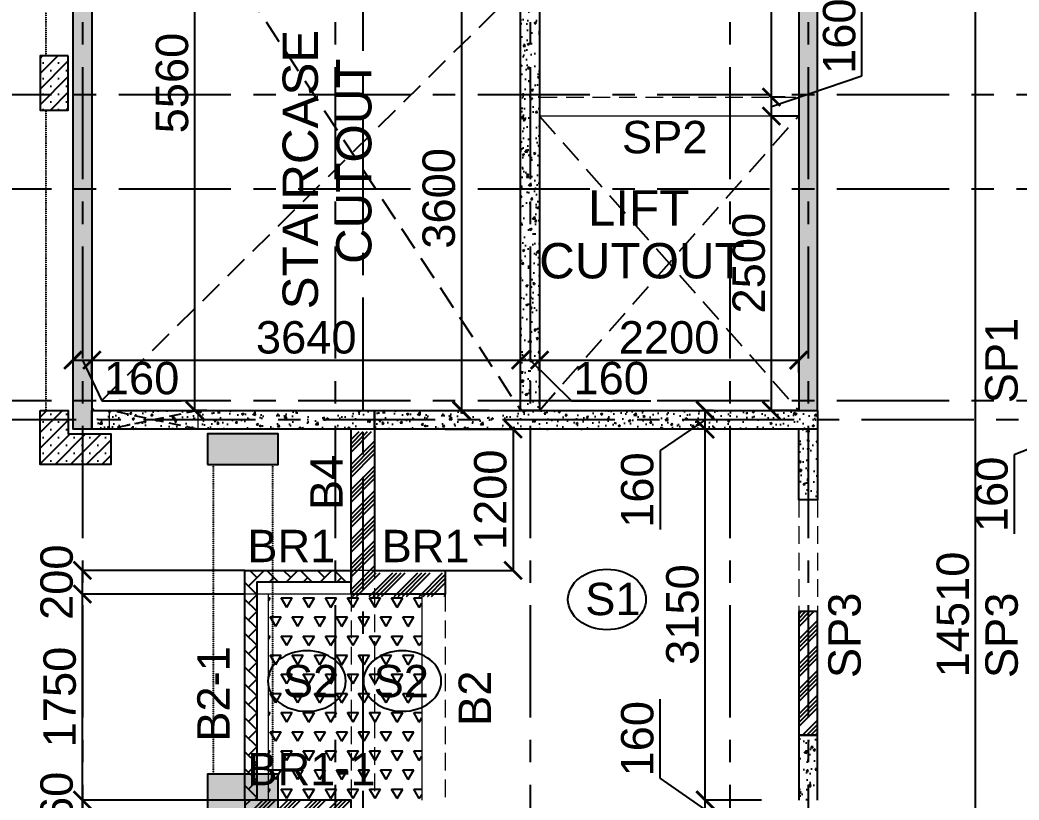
# Model space of a CAD drawing. Header units: inches. Extents: x 278200 to 407749, y -182622 to -96622.
# Drawn here: x 282896 to 291376, y -120735 to -114109 of the extents above; entities that cross this region are included whole.
import ezdxf

# ---------------------------------------------------------------- set-up
doc = ezdxf.new("R2010")
doc.units = ezdxf.units.IN
doc.header["$MEASUREMENT"] = 0
for name, pattern in [('CENTER', [50.8, 31.75, -6.35, 6.35, -6.35]), ('DASHED2', [9.525, 6.35, -3.175]), ('Hidden', [3, 2, -1])]:
    doc.linetypes.add(name, pattern=pattern)
for name, color, linetype in [('1', 8, 'Continuous'), ('160 R.C. WALL HAT', 8, 'Continuous'), ('160 R.C.WALL', 6, 'Continuous'), ('AR-Column', 40, 'Continuous'), ('AR-Hidden', 251, 'DASHED2'), ('BAL. PARAPET WALL', 4, 'Continuous'), ('BEAM TEXT', 4, 'Continuous'), ('CUTOUT LINE', 2, 'Continuous'), ('DIM', 251, 'Continuous'), ('GRID', 8, 'CENTER'), ('NON S.WALL HATCH', 8, 'Continuous'), ('NON STRUC R.C.WALL', 6, 'Continuous'), ('NON.STRUC.R.C.WALLS', 1, 'Continuous'), ('PARAPET WALL', 4, 'Continuous'), ('SPANRAL BEAM', 3, 'Continuous'), ('SUNKEN', 8, 'Continuous')]:
    doc.layers.add(name, color=color, linetype=linetype)
for name, color, linetype, lineweight in [('BEAMS', 3, 'Continuous', 0), ('cutout', 2, 'Continuous', 5), ('SLAB CIR', 1, 'Continuous', 25), ('SLAB TXT', 3, 'Continuous', 0), ('text', 4, 'Continuous', 30)]:
    doc.layers.add(name, color=color, linetype=linetype, lineweight=lineweight)
doc.styles.add('T200', font='sanss___.ttf', dxfattribs={"height": 275})
doc.styles.add('T300', font='sanss___.ttf', dxfattribs={"height": 350})
doc.dimstyles.new('T 200', dxfattribs={"dimtxt": 275, "dimasz": 150, "dimexe": 1, "dimexo": 0, "dimgap": 50, "dimtad": 1, "dimdec": 0, "dimrnd": 5, "dimdsep": 46, "dimtxsty": 'T200', "dimblk": 'ARCHTICK', "dimcen": 2.5, "dimdle": 1, "dimclrd": 5, "dimclre": 253, "dimclrt": 1, "dimadec": 0, "dimazin": 0, "dimtfac": 1, "dimtdec": 0, "dimtmove": 2, "dimatfit": 3, "dimfxl": 0, "dimarcsym": 0})
pattern_1 = [(45, (2626358.34, -227125.94), (-106.066017, 106.066017), []), (45, (2626393.7, -227125.94), (-106.066017, 106.066017), []), (45, (2626429.05, -227125.94), (-106.066017, 106.066017), []), (45, (2626464.41, -227125.94), (-106.066017, 106.066017), [])]

# ---------------------------------------------------------------- blocks, each defined once
blk = doc.blocks.new('_ARCHTICK')
at = {"color": 0, "linetype": 'ByBlock', "const_width": 0.15}
blk.add_lwpolyline([(-0.5, -0.5), (0.5, 0.5)], dxfattribs=at)
blk = doc.blocks.new('*D631')
at = {"layer": 'Defpoints', "color": 0}
for p in [(288711.9, -120734.9), (289189.2, -120734.9, 14.7), (289178.1, -120894.9, 14.7)]:
    blk.add_point(p, dxfattribs=at)
at = {"layer": 'DIM', "color": 5, "lineweight": -2}
for p, q in [((288329, -120550.6), (288329, -119878.3)), ((288711.9, -120814.9), (288329, -120550.6)), ((288711.9, -120895.9), (288711.9, -120733.9))]:
    blk.add_line(p, q, dxfattribs=at)
at = {"layer": 'DIM', "color": 253, "lineweight": -2}
for p, q in [((289189.2, -120734.9), (288710.9, -120734.9)), ((289178.1, -120894.9), (288710.9, -120894.9))]:
    blk.add_line(p, q, dxfattribs=at)
at = {"layer": 'DIM', "color": 5, "lineweight": -2, "xscale": 150, "yscale": 150, "zscale": 150}
for p, rotation in [((288711.9, -120734.9), 90), ((288711.9, -120894.9), 270)]:
    blk.add_blockref('_ARCHTICK', p, dxfattribs=dict(at, rotation=rotation))
at = {"layer": 'DIM', "color": 1, "insert": (288137.1, -120214.4), "char_height": 275, "attachment_point": 5, "rotation": 90, "style": 'T200'}
blk.add_mtext('160', dxfattribs=at)
blk = doc.blocks.new('*D632')
at = {"layer": 'Defpoints', "color": 0}
for p in [(288711.9, -117584.9), (288780.3, -117584.9), (289189.2, -120734.9, 14.7)]:
    blk.add_point(p, dxfattribs=at)
at = {"layer": 'DIM', "color": 253, "lineweight": -2}
for p, q in [((288780.3, -117584.9), (288710.9, -117584.9)), ((289189.2, -120734.9), (288710.9, -120734.9))]:
    blk.add_line(p, q, dxfattribs=at)
at = {"layer": 'DIM', "color": 5, "lineweight": -2}
blk.add_line((288711.9, -120735.9), (288711.9, -117583.9), dxfattribs=at)
at = {"layer": 'DIM', "color": 5, "lineweight": -2, "xscale": 150, "yscale": 150, "zscale": 150}
for p, rotation in [((288711.9, -117584.9), 90), ((288711.9, -120734.9), 270)]:
    blk.add_blockref('_ARCHTICK', p, dxfattribs=dict(at, rotation=rotation))
at = {"layer": 'DIM', "color": 1, "insert": (288520.1, -119159.9), "char_height": 275, "attachment_point": 5, "rotation": 90, "style": 'T200'}
blk.add_mtext('3150', dxfattribs=at)
blk = doc.blocks.new('*D633')
at = {"layer": 'Defpoints', "color": 0}
for p in [(289274.6, -114924.9), (289505.7, -114924.9, 14.7), (289505.7, -117424.9, 14.7)]:
    blk.add_point(p, dxfattribs=at)
at = {"layer": 'DIM', "color": 253, "lineweight": -2}
for p, q in [((289505.7, -114924.9), (289273.6, -114924.9)), ((289505.7, -117424.9), (289273.6, -117424.9))]:
    blk.add_line(p, q, dxfattribs=at)
at = {"layer": 'DIM', "color": 5, "lineweight": -2}
blk.add_line((289274.6, -117425.9), (289274.6, -114923.9), dxfattribs=at)
at = {"layer": 'DIM', "color": 5, "lineweight": -2, "xscale": 150, "yscale": 150, "zscale": 150}
for p, rotation in [((289274.6, -114924.9), 90), ((289274.6, -117424.9), 270)]:
    blk.add_blockref('_ARCHTICK', p, dxfattribs=dict(at, rotation=rotation))
at = {"layer": 'DIM', "color": 1, "insert": (289083, -116174.9), "char_height": 275, "attachment_point": 5, "rotation": 90, "style": 'T200'}
blk.add_mtext('2500', dxfattribs=at)
blk = doc.blocks.new('*D12')
at = {"layer": 'Defpoints', "color": 0}
for p in [(288711.9, -117424.9), (288780.3, -117424.9, 14.7), (288780.3, -117584.9)]:
    blk.add_point(p, dxfattribs=at)
at = {"layer": 'DIM', "color": 253, "lineweight": -2}
for p, q in [((288780.3, -117424.9), (288710.9, -117424.9)), ((288780.3, -117584.9), (288710.9, -117584.9))]:
    blk.add_line(p, q, dxfattribs=at)
at = {"layer": 'DIM', "color": 5, "lineweight": -2}
for p, q in [((288711.9, -117585.9), (288711.9, -117423.9)), ((288711.9, -117504.9), (288328.6, -117766)), ((288328.6, -117766), (288328.6, -118438.3))]:
    blk.add_line(p, q, dxfattribs=at)
at = {"layer": 'DIM', "color": 5, "lineweight": -2, "xscale": 150, "yscale": 150, "zscale": 150}
for p, rotation in [((288711.9, -117424.9), 90), ((288711.9, -117584.9), 270)]:
    blk.add_blockref('_ARCHTICK', p, dxfattribs=dict(at, rotation=rotation))
at = {"layer": 'DIM', "color": 1, "insert": (288136.8, -118102.1), "char_height": 275, "attachment_point": 5, "rotation": 90, "style": 'T200'}
blk.add_mtext('160', dxfattribs=at)
blk = doc.blocks.new('*D13')
at = {"layer": 'Defpoints', "color": 0}
for p in [(289274.6, -114764.9), (289389.7, -114764.9, 14.7), (289389.7, -114924.9)]:
    blk.add_point(p, dxfattribs=at)
at = {"layer": 'DIM', "color": 5, "lineweight": -2}
for p, q in [((290042.9, -114582.9), (290042.9, -113910.6)), ((289274.6, -114844.9), (290042.9, -114582.9)), ((289274.6, -114925.9), (289274.6, -114763.9))]:
    blk.add_line(p, q, dxfattribs=at)
at = {"layer": 'DIM', "color": 253, "lineweight": -2}
for p, q in [((289389.7, -114764.9), (289273.6, -114764.9)), ((289389.7, -114924.9), (289273.6, -114924.9))]:
    blk.add_line(p, q, dxfattribs=at)
at = {"layer": 'DIM', "color": 5, "lineweight": -2, "xscale": 150, "yscale": 150, "zscale": 150}
for p, rotation in [((289274.6, -114764.9), 90), ((289274.6, -114924.9), 270)]:
    blk.add_blockref('_ARCHTICK', p, dxfattribs=dict(at, rotation=rotation))
at = {"layer": 'DIM', "color": 1, "insert": (289851, -114246.8), "char_height": 275, "attachment_point": 5, "rotation": 90, "style": 'T200'}
blk.add_mtext('160', dxfattribs=at)
blk = doc.blocks.new('*D14')
at = {"layer": 'Defpoints', "color": 0}
for p in [(289274.6, -111864.9), (289364.2, -111864.9, 14.7), (289389.7, -114764.9, 14.7)]:
    blk.add_point(p, dxfattribs=at)
at = {"layer": 'DIM', "color": 253, "lineweight": -2}
for p, q in [((289364.2, -111864.9), (289273.6, -111864.9)), ((289389.7, -114764.9), (289273.6, -114764.9))]:
    blk.add_line(p, q, dxfattribs=at)
at = {"layer": 'DIM', "color": 5, "lineweight": -2}
blk.add_line((289274.6, -114765.9), (289274.6, -111863.9), dxfattribs=at)
at = {"layer": 'DIM', "color": 5, "lineweight": -2, "xscale": 150, "yscale": 150, "zscale": 150}
for p, rotation in [((289274.6, -111864.9), 90), ((289274.6, -114764.9), 270)]:
    blk.add_blockref('_ARCHTICK', p, dxfattribs=dict(at, rotation=rotation))
at = {"layer": 'DIM', "color": 1, "insert": (289083, -113314.9), "char_height": 275, "attachment_point": 5, "rotation": 90, "style": 'T200'}
blk.add_mtext('2900', dxfattribs=at)
blk = doc.blocks.new('*D23')
at = {"layer": 'Defpoints', "color": 0}
for p in [(291007, -111904.9), (291081.5, -111904.9, 29.5), (291166.8, -126413.5, 14.7)]:
    blk.add_point(p, dxfattribs=at)
at = {"layer": 'DIM', "color": 253, "lineweight": -2}
for p, q in [((291081.5, -111904.9), (291006, -111904.9)), ((291166.8, -126413.5), (291006, -126413.5))]:
    blk.add_line(p, q, dxfattribs=at)
at = {"layer": 'DIM', "color": 5, "lineweight": -2}
blk.add_line((291007, -126414.5), (291007, -111903.9), dxfattribs=at)
at = {"layer": 'DIM', "color": 5, "lineweight": -2, "xscale": 150, "yscale": 150, "zscale": 150}
for p, rotation in [((291007, -111904.9), 90), ((291007, -126413.5), 270)]:
    blk.add_blockref('_ARCHTICK', p, dxfattribs=dict(at, rotation=rotation))
at = {"layer": 'DIM', "color": 1, "insert": (290815.3, -119159.2), "char_height": 275, "attachment_point": 5, "rotation": 90, "style": 'T200'}
blk.add_mtext('14510', dxfattribs=at)
blk = doc.blocks.new('*D31')
at = {"layer": 'Defpoints', "color": 0}
for p in [(283505.7, -116998.4), (283345.7, -117152.5, 14.7), (283505.7, -117152.5, 14.7)]:
    blk.add_point(p, dxfattribs=at)
at = {"layer": 'DIM', "color": 5, "lineweight": -2}
for p, q in [((283344.7, -116998.4), (283506.7, -116998.4)), ((283425.7, -116998.4), (283591.6, -117344.9)), ((283591.6, -117344.9), (284263.9, -117344.9))]:
    blk.add_line(p, q, dxfattribs=at)
at = {"layer": 'DIM', "color": 253, "lineweight": -2}
for p, q in [((283345.7, -117152.5), (283345.7, -116997.4)), ((283505.7, -117152.5), (283505.7, -116997.4))]:
    blk.add_line(p, q, dxfattribs=at)
at = {"layer": 'DIM', "color": 5, "lineweight": -2, "xscale": 150, "yscale": 150, "zscale": 150, "rotation": 180}
blk.add_blockref('_ARCHTICK', (283345.7, -116998.4), dxfattribs=at)
at = {"layer": 'DIM', "color": 5, "lineweight": -2, "xscale": 150, "yscale": 150, "zscale": 150}
blk.add_blockref('_ARCHTICK', (283505.7, -116998.4), dxfattribs=at)
at = {"layer": 'DIM', "color": 1, "insert": (283927.8, -117153.1), "char_height": 275, "attachment_point": 5, "style": 'T200'}
blk.add_mtext('160', dxfattribs=at)
blk = doc.blocks.new('*D32')
at = {"layer": 'Defpoints', "color": 0}
for p in [(287145.7, -116998.4), (287145.7, -117076.5, 14.7), (283505.7, -117152.5, 14.7)]:
    blk.add_point(p, dxfattribs=at)
at = {"layer": 'DIM', "color": 5, "lineweight": -2}
blk.add_line((283504.7, -116998.4), (287146.7, -116998.4), dxfattribs=at)
at = {"layer": 'DIM', "color": 253, "lineweight": -2}
for p, q in [((283505.7, -117152.5), (283505.7, -116997.4)), ((287145.7, -117076.5), (287145.7, -116997.4))]:
    blk.add_line(p, q, dxfattribs=at)
at = {"layer": 'DIM', "color": 5, "lineweight": -2, "xscale": 150, "yscale": 150, "zscale": 150, "rotation": 180}
blk.add_blockref('_ARCHTICK', (283505.7, -116998.4), dxfattribs=at)
at = {"layer": 'DIM', "color": 5, "lineweight": -2, "xscale": 150, "yscale": 150, "zscale": 150}
blk.add_blockref('_ARCHTICK', (287145.7, -116998.4), dxfattribs=at)
at = {"layer": 'DIM', "color": 1, "insert": (285325.7, -116806.6), "char_height": 275, "attachment_point": 5, "style": 'T200'}
blk.add_mtext('3640', dxfattribs=at)
blk = doc.blocks.new('*D33')
at = {"layer": 'Defpoints', "color": 0}
for p in [(287305.7, -116998.4), (287145.7, -117076.5, 14.7), (287305.7, -117071, 14.7)]:
    blk.add_point(p, dxfattribs=at)
at = {"layer": 'DIM', "color": 5, "lineweight": -2}
for p, q in [((287144.7, -116998.4), (287306.7, -116998.4)), ((287225.7, -116998.4), (287578.1, -117344.9)), ((287578.1, -117344.9), (288250.3, -117344.9))]:
    blk.add_line(p, q, dxfattribs=at)
at = {"layer": 'DIM', "color": 253, "lineweight": -2}
for p, q in [((287145.7, -117076.5), (287145.7, -116997.4)), ((287305.7, -117071), (287305.7, -116997.4))]:
    blk.add_line(p, q, dxfattribs=at)
at = {"layer": 'DIM', "color": 5, "lineweight": -2, "xscale": 150, "yscale": 150, "zscale": 150, "rotation": 180}
blk.add_blockref('_ARCHTICK', (287145.7, -116998.4), dxfattribs=at)
at = {"layer": 'DIM', "color": 5, "lineweight": -2, "xscale": 150, "yscale": 150, "zscale": 150}
blk.add_blockref('_ARCHTICK', (287305.7, -116998.4), dxfattribs=at)
at = {"layer": 'DIM', "color": 1, "insert": (287914.2, -117153.1), "char_height": 275, "attachment_point": 5, "style": 'T200'}
blk.add_mtext('160', dxfattribs=at)
blk = doc.blocks.new('*D34')
at = {"layer": 'Defpoints', "color": 0}
for p in [(289505.7, -116998.4), (287305.7, -117071, 14.7), (289505.7, -117102.7, 14.7)]:
    blk.add_point(p, dxfattribs=at)
at = {"layer": 'DIM', "color": 5, "lineweight": -2}
blk.add_line((287304.7, -116998.4), (289506.7, -116998.4), dxfattribs=at)
at = {"layer": 'DIM', "color": 253, "lineweight": -2}
for p, q in [((287305.7, -117071), (287305.7, -116997.4)), ((289505.7, -117102.7), (289505.7, -116997.4))]:
    blk.add_line(p, q, dxfattribs=at)
at = {"layer": 'DIM', "color": 5, "lineweight": -2, "xscale": 150, "yscale": 150, "zscale": 150, "rotation": 180}
blk.add_blockref('_ARCHTICK', (287305.7, -116998.4), dxfattribs=at)
at = {"layer": 'DIM', "color": 5, "lineweight": -2, "xscale": 150, "yscale": 150, "zscale": 150}
blk.add_blockref('_ARCHTICK', (289505.7, -116998.4), dxfattribs=at)
at = {"layer": 'DIM', "color": 1, "insert": (288405.7, -116806.8), "char_height": 275, "attachment_point": 5, "style": 'T200'}
blk.add_mtext('2200', dxfattribs=at)
blk = doc.blocks.new('*D35')
at = {"layer": 'Defpoints', "color": 0}
for p in [(284379.5, -111864.9), (284445.7, -111864.9, 14.7), (284482.1, -117424.9, 14.7)]:
    blk.add_point(p, dxfattribs=at)
at = {"layer": 'DIM', "color": 253, "lineweight": -2}
for p, q in [((284445.7, -111864.9), (284378.5, -111864.9)), ((284482.1, -117424.9), (284378.5, -117424.9))]:
    blk.add_line(p, q, dxfattribs=at)
at = {"layer": 'DIM', "color": 5, "lineweight": -2}
blk.add_line((284379.5, -117425.9), (284379.5, -111863.9), dxfattribs=at)
at = {"layer": 'DIM', "color": 5, "lineweight": -2, "xscale": 150, "yscale": 150, "zscale": 150}
for p, rotation in [((284379.5, -111864.9), 90), ((284379.5, -117424.9), 270)]:
    blk.add_blockref('_ARCHTICK', p, dxfattribs=dict(at, rotation=rotation))
at = {"layer": 'DIM', "color": 1, "insert": (284187.7, -114644.9), "char_height": 275, "attachment_point": 5, "rotation": 90, "style": 'T200'}
blk.add_mtext('5560', dxfattribs=at)
blk = doc.blocks.new('*D36')
at = {"layer": 'Defpoints', "color": 0}
for p in [(292094.8, -117424.9), (292168.9, -117424.9, 14.7), (292168.9, -117584.9)]:
    blk.add_point(p, dxfattribs=at)
at = {"layer": 'DIM', "color": 253, "lineweight": -2}
for p, q in [((292168.9, -117424.9), (292093.8, -117424.9)), ((292168.9, -117584.9), (292093.8, -117584.9))]:
    blk.add_line(p, q, dxfattribs=at)
at = {"layer": 'DIM', "color": 5, "lineweight": -2}
for p, q in [((292094.8, -117585.9), (292094.8, -117423.9)), ((292094.8, -117504.9), (291336.1, -117802.7)), ((291336.1, -117802.7), (291336.1, -118474.9))]:
    blk.add_line(p, q, dxfattribs=at)
at = {"layer": 'DIM', "color": 5, "lineweight": -2, "xscale": 150, "yscale": 150, "zscale": 150}
for p, rotation in [((292094.8, -117424.9), 90), ((292094.8, -117584.9), 270)]:
    blk.add_blockref('_ARCHTICK', p, dxfattribs=dict(at, rotation=rotation))
at = {"layer": 'DIM', "color": 1, "insert": (291144.2, -118138.8), "char_height": 275, "attachment_point": 5, "rotation": 90, "style": 'T200'}
blk.add_mtext('160', dxfattribs=at)
blk = doc.blocks.new('*D71')
at = {"layer": 'Defpoints', "color": 0}
for p in [(283425.7, -120734.9), (284805.7, -120734.9, 14.7), (284805.7, -120894.9, 14.7)]:
    blk.add_point(p, dxfattribs=at)
at = {"layer": 'DIM', "color": 253, "lineweight": -2}
for p, q in [((284805.7, -120734.9), (283424.7, -120734.9)), ((284805.7, -120894.9), (283424.7, -120894.9))]:
    blk.add_line(p, q, dxfattribs=at)
at = {"layer": 'DIM', "color": 5, "lineweight": -2}
blk.add_line((283425.7, -120895.9), (283425.7, -120733.9), dxfattribs=at)
at = {"layer": 'DIM', "color": 5, "lineweight": -2, "xscale": 150, "yscale": 150, "zscale": 150}
for p, rotation in [((283425.7, -120734.9), 90), ((283425.7, -120894.9), 270)]:
    blk.add_blockref('_ARCHTICK', p, dxfattribs=dict(at, rotation=rotation))
at = {"layer": 'DIM', "color": 1, "insert": (283207.8, -120814.9), "char_height": 275, "attachment_point": 5, "rotation": 90, "style": 'T200'}
blk.add_mtext('160', dxfattribs=at)
blk = doc.blocks.new('*D72')
at = {"layer": 'Defpoints', "color": 0}
for p in [(283425.7, -118984.9), (284805.7, -118984.9, 14.7), (284805.7, -120734.9, 14.7)]:
    blk.add_point(p, dxfattribs=at)
at = {"layer": 'DIM', "color": 253, "lineweight": -2}
for p, q in [((284805.7, -118984.9), (283424.7, -118984.9)), ((284805.7, -120734.9), (283424.7, -120734.9))]:
    blk.add_line(p, q, dxfattribs=at)
at = {"layer": 'DIM', "color": 5, "lineweight": -2}
blk.add_line((283425.7, -120735.9), (283425.7, -118983.9), dxfattribs=at)
at = {"layer": 'DIM', "color": 5, "lineweight": -2, "xscale": 150, "yscale": 150, "zscale": 150}
for p, rotation in [((283425.7, -118984.9), 90), ((283425.7, -120734.9), 270)]:
    blk.add_blockref('_ARCHTICK', p, dxfattribs=dict(at, rotation=rotation))
at = {"layer": 'DIM', "color": 1, "insert": (283234, -119859.9), "char_height": 275, "attachment_point": 5, "rotation": 90, "style": 'T200'}
blk.add_mtext('1750', dxfattribs=at)
blk = doc.blocks.new('*D73')
at = {"layer": 'Defpoints', "color": 0}
for p in [(283425.7, -118784.9), (284805.7, -118784.9, 14.7), (284805.7, -118984.9, 14.7)]:
    blk.add_point(p, dxfattribs=at)
at = {"layer": 'DIM', "color": 253, "lineweight": -2}
for p, q in [((284805.7, -118784.9), (283424.7, -118784.9)), ((284805.7, -118984.9), (283424.7, -118984.9))]:
    blk.add_line(p, q, dxfattribs=at)
at = {"layer": 'DIM', "color": 5, "lineweight": -2}
blk.add_line((283425.7, -118985.9), (283425.7, -118783.9), dxfattribs=at)
at = {"layer": 'DIM', "color": 5, "lineweight": -2, "xscale": 150, "yscale": 150, "zscale": 150}
for p, rotation in [((283425.7, -118784.9), 90), ((283425.7, -118984.9), 270)]:
    blk.add_blockref('_ARCHTICK', p, dxfattribs=dict(at, rotation=rotation))
at = {"layer": 'DIM', "color": 1, "insert": (283208, -118884.9), "char_height": 275, "attachment_point": 5, "rotation": 90, "style": 'T200'}
blk.add_mtext('200', dxfattribs=at)
blk = doc.blocks.new('*D165')
at = {"layer": 'Defpoints', "color": 0}
for p in [(286748.5, -113824, 14.7), (286643.6, -117424.9), (286876.5, -117424.9, 14.7)]:
    blk.add_point(p, dxfattribs=at)
at = {"layer": 'DIM', "color": 253, "lineweight": -2}
for p, q in [((286748.5, -113824), (286642.6, -113824)), ((286876.5, -117424.9), (286642.6, -117424.9))]:
    blk.add_line(p, q, dxfattribs=at)
at = {"layer": 'DIM', "color": 5, "lineweight": -2}
blk.add_line((286643.6, -113823), (286643.6, -117425.9), dxfattribs=at)
at = {"layer": 'DIM', "color": 5, "lineweight": -2, "xscale": 150, "yscale": 150, "zscale": 150}
for p, rotation in [((286643.6, -113824), 90), ((286643.6, -117424.9), 270)]:
    blk.add_blockref('_ARCHTICK', p, dxfattribs=dict(at, rotation=rotation))
at = {"layer": 'DIM', "color": 1, "insert": (286451.8, -115624.5), "char_height": 275, "attachment_point": 5, "rotation": 90, "style": 'T200'}
blk.add_mtext('3600', dxfattribs=at)
blk = doc.blocks.new('*D762')
at = {"layer": 'Defpoints', "color": 0}
for p in [(286505.7, -117584.9, 14.7), (286505.7, -118784.9), (287081.2, -118784.9)]:
    blk.add_point(p, dxfattribs=at)
at = {"layer": 'DIM', "color": 253, "lineweight": -2}
for p, q in [((286505.7, -117584.9), (287082.2, -117584.9)), ((286505.7, -118784.9), (287082.2, -118784.9))]:
    blk.add_line(p, q, dxfattribs=at)
at = {"layer": 'DIM', "color": 5, "lineweight": -2}
blk.add_line((287081.2, -117583.9), (287081.2, -118785.9), dxfattribs=at)
at = {"layer": 'DIM', "color": 5, "lineweight": -2, "xscale": 150, "yscale": 150, "zscale": 150}
for p, rotation in [((287081.2, -117584.9), 90), ((287081.2, -118784.9), 270)]:
    blk.add_blockref('_ARCHTICK', p, dxfattribs=dict(at, rotation=rotation))
at = {"layer": 'DIM', "color": 1, "insert": (286889.5, -118184.9), "char_height": 275, "attachment_point": 5, "rotation": 90, "style": 'T200'}
blk.add_mtext('1200', dxfattribs=at)
blk = doc.blocks.new('A$C02A55DAE')
at = {"layer": 'NON S.WALL HATCH'}
h = blk.add_hatch(dxfattribs=at)
h.set_pattern_fill('SACNCR', color=256, scale=1000)
h.set_pattern_definition([(45, (-131825.64, 75915.45), (-66.29126, 66.29126), []), (45, (-131759.35, 75915.45), (-66.29126, 66.29126), [0, -93.75])])
h.paths.add_polyline_path([(-2195, -11480), (-1955, -11480), (-1955, -11680), (-1595, -11680), (-1595, -11940), (-2195, -11940)])
h.paths.add_polyline_path([(-2195, -5920), (-1955, -5920), (-1955, -5740), (-1595, -5740), (-1595, -5460), (-2195, -5460)])
h.paths.add_polyline_path([(-1955, -8930), (-1955, -8470), (-2195, -8470), (-2195, -8930)])
h = blk.add_hatch(dxfattribs=at)
h.set_pattern_fill('SACNCR', color=256, scale=1000)
h.set_pattern_definition([(45, (-131825.64, 74440.45), (-66.29126, 66.29126), []), (45, (-131759.35, 74440.45), (-66.29126, 66.29126), [0, -93.75])])
h.paths.add_polyline_path([(-773.7, -21790), (-173.7, -21790), (-173.7, -21190), (-773.7, -21190)])
h.paths.add_polyline_path([(-773.7, -18480), (-173.7, -18480), (-173.7, -17880), (-773.7, -17880)])
h.paths.add_polyline_path([(-773.7, -15170), (-173.7, -15170), (-173.7, -14570), (-773.7, -14570)])
h.paths.add_polyline_path([(-773.7, -11940), (-173.7, -11940), (-173.7, -11680), (-773.7, -11680)])
at = {"layer": 'AR-Column', "color": 4, "elevation": -29.5}
for points in [[(-1955, -8470), (-2195, -8470), (-2195, -8930), (-1955, -8930)], [(-2195, -11480), (-1955, -11480), (-1955, -11680), (-1595, -11680), (-1595, -11940), (-2195, -11940)], [(-773.7, -11940), (-173.7, -11940), (-173.7, -11680), (-773.7, -11680)], [(-773.7, -15170), (-173.7, -15170), (-173.7, -14570), (-773.7, -14570)]]:
    blk.add_lwpolyline(points, close=True, dxfattribs=at)
at = {"layer": 'AR-Hidden', "ltscale": 0.009}
for p, q in [((-2145, -5920, -29.5), (-2145, -8470, -29.5)), ((-2145, -8930, -29.5), (-2145, -11480, -29.5)), ((-726.3, -11940, -29.5), (-726.3, -14570, -29.5)), ((-221.2, -11940, -29.5), (-221.2, -14570, -29.5))]:
    blk.add_line(p, q, dxfattribs=at)

msp = doc.modelspace()

# ---------------------------------------------------------------- hatches: boundary and pattern name
at = {"layer": '160 R.C. WALL HAT'}
h = msp.add_hatch(dxfattribs=at)
h.set_pattern_fill('AR-CONC', color=256, scale=25)
h.set_pattern_definition([(50, (2466434.82, 123890.9), (179.315046, -15.688034), [18.75, -206.25]), (355, (2466434.82, 123890.9), (-34.687833, 188.048033), [15, -165]), (100.4514445, (2466449.76, 123889.6), (144.627212, 172.359998), [15.935048, -175.285528]), (46.1842, (2466434.82, 123940.9), (266.810333, -41.37982), [28.125, -309.375]), (96.635635, (2466457.05, 123937.46), (233.665486, 243.52965), [23.902586, -262.92844]), (351.184164, (2466434.82, 123940.9), (233.665486, 243.52965), [22.5, -247.5]), (21, (2466459.82, 123928.4), (149.226763, -100.654723), [18.75, -206.25]), (326, (2466459.82, 123928.4), (60.828833, 181.287511), [15, -165]), (71.451445, (2466472.25, 123920.02), (210.055594, 80.632788), [15.935047, -175.285528]), (37.5, (2466434.816, 123890.906), (3.0399638, 83.2234635), [0, -163, 0, -167.5, 0, -165.625]), (7.5, (2466434.82, 123890.91), (65.7673844, 98.602928), [0, -95.5, 0, -159.25, 0, -63.125]), (327.5, (2466379.066, 123890.906), (133.455609, -5.638718), [0, -62.5, 0, -195, 0, -258.75]), (317.5, (2466354.07, 123890.91), (145.7965423, 25.0262456), [0, -81.25, 0, -129.5, 0, -183.75])])
h.paths.add_polyline_path([(283505.7, -111864.9), (283345.7, -111864.9), (283345.7, -117584.9), (283505.7, -117584.9)])
h = msp.add_hatch(dxfattribs=at)
h.set_pattern_fill('AR-CONC', color=256, scale=25)
h.set_pattern_definition([(50, (2468634.82, 118330.9), (179.315046, -15.688034), [18.75, -206.25]), (355, (2468634.82, 118330.9), (-34.687833, 188.048033), [15, -165]), (100.4514445, (2468649.76, 118329.6), (144.627212, 172.359998), [15.935048, -175.285528]), (46.1842, (2468634.82, 118380.9), (266.810333, -41.37982), [28.125, -309.375]), (96.635635, (2468657.05, 118377.46), (233.665486, 243.52965), [23.902586, -262.92844]), (351.184164, (2468634.82, 118380.9), (233.665486, 243.52965), [22.5, -247.5]), (21, (2468659.82, 118368.4), (149.226763, -100.654723), [18.75, -206.25]), (326, (2468659.82, 118368.4), (60.828833, 181.287511), [15, -165]), (71.451445, (2468672.25, 118360.02), (210.055594, 80.632788), [15.935047, -175.285528]), (37.5, (2468634.816, 118330.906), (3.0399638, 83.2234635), [0, -163, 0, -167.5, 0, -165.625]), (7.5, (2468634.82, 118330.91), (65.7673844, 98.602928), [0, -95.5, 0, -159.25, 0, -63.125]), (327.5, (2468579.066, 118330.906), (133.455609, -5.638718), [0, -62.5, 0, -195, 0, -258.75]), (317.5, (2468554.07, 118330.91), (145.7965423, 25.0262456), [0, -81.25, 0, -129.5, 0, -183.75])])
h.paths.add_polyline_path([(289665.7, -113224.9), (289505.7, -113224.9), (289505.7, -117424.9), (289665.7, -117424.9)])
h.paths.add_polyline_path([(289505.7, -112024.9), (289665.7, -112024.9), (289665.7, -111864.9), (289505.7, -111864.9)])
h = msp.add_hatch(dxfattribs=at)
h.set_pattern_fill('AR-CONC', color=256, scale=25)
h.set_pattern_definition([(50, (2466274.82, 118330.9), (179.315046, -15.688034), [18.75, -206.25]), (355, (2466274.82, 118330.9), (-34.687833, 188.048033), [15, -165]), (100.4514445, (2466289.76, 118329.6), (144.627212, 172.359998), [15.935048, -175.285528]), (46.1842, (2466274.82, 118380.9), (266.810333, -41.37982), [28.125, -309.375]), (96.635635, (2466297.05, 118377.46), (233.665486, 243.52965), [23.902586, -262.92844]), (351.184164, (2466274.82, 118380.9), (233.665486, 243.52965), [22.5, -247.5]), (21, (2466299.82, 118368.4), (149.226763, -100.654723), [18.75, -206.25]), (326, (2466299.82, 118368.4), (60.828833, 181.287511), [15, -165]), (71.451445, (2466312.25, 118360.02), (210.055594, 80.632788), [15.935047, -175.285528]), (37.5, (2466274.816, 118330.906), (3.0399638, 83.2234635), [0, -163, 0, -167.5, 0, -165.625]), (7.5, (2466274.82, 118330.91), (65.7673844, 98.602928), [0, -95.5, 0, -159.25, 0, -63.125]), (327.5, (2466219.066, 118330.906), (133.455609, -5.638718), [0, -62.5, 0, -195, 0, -258.75]), (317.5, (2466194.07, 118330.91), (145.7965423, 25.0262456), [0, -81.25, 0, -129.5, 0, -183.75])])
h.paths.add_polyline_path([(287145.7, -113324.9), (287145.7, -117424.9), (287305.7, -117424.9), (287305.7, -113324.9)])
h = msp.add_hatch(dxfattribs=at)
h.set_pattern_fill('AR-CONC', color=256, scale=25)
h.set_pattern_definition([(50, (2465034.82, 118170.9), (179.315046, -15.688034), [18.75, -206.25]), (355, (2465034.82, 118170.9), (-34.687833, 188.048033), [15, -165]), (100.4514445, (2465049.76, 118169.6), (144.627212, 172.359998), [15.935048, -175.285528]), (46.1842, (2465034.82, 118220.9), (266.810333, -41.37982), [28.125, -309.375]), (96.635635, (2465057.05, 118217.46), (233.665486, 243.52965), [23.902586, -262.92844]), (351.184164, (2465034.82, 118220.9), (233.665486, 243.52965), [22.5, -247.5]), (21, (2465059.82, 118208.4), (149.226763, -100.654723), [18.75, -206.25]), (326, (2465059.82, 118208.4), (60.828833, 181.287511), [15, -165]), (71.451445, (2465072.25, 118200.02), (210.055594, 80.632788), [15.935047, -175.285528]), (37.5, (2465034.816, 118170.906), (3.0399638, 83.2234635), [0, -163, 0, -167.5, 0, -165.625]), (7.5, (2465034.82, 118170.91), (65.7673844, 98.602928), [0, -95.5, 0, -159.25, 0, -63.125]), (327.5, (2464979.066, 118170.906), (133.455609, -5.638718), [0, -62.5, 0, -195, 0, -258.75]), (317.5, (2464954.07, 118170.91), (145.7965423, 25.0262456), [0, -81.25, 0, -129.5, 0, -183.75])])
h.paths.add_polyline_path([(285905.7, -117424.9), (283505.7, -117424.9), (283505.7, -117584.9), (285905.7, -117584.9)])
h = msp.add_hatch(dxfattribs=at)
h.set_pattern_fill('AR-CONC', color=256, scale=25)
h.set_pattern_definition([(50, (2466434.82, 118170.9), (179.315046, -15.688034), [18.75, -206.25]), (355, (2466434.82, 118170.9), (-34.687833, 188.048033), [15, -165]), (100.4514445, (2466449.76, 118169.6), (144.627212, 172.359998), [15.935048, -175.285528]), (46.1842, (2466434.82, 118220.9), (266.810333, -41.37982), [28.125, -309.375]), (96.635635, (2466457.05, 118217.46), (233.665486, 243.52965), [23.902586, -262.92844]), (351.184164, (2466434.82, 118220.9), (233.665486, 243.52965), [22.5, -247.5]), (21, (2466459.82, 118208.4), (149.226763, -100.654723), [18.75, -206.25]), (326, (2466459.82, 118208.4), (60.828833, 181.287511), [15, -165]), (71.451445, (2466472.25, 118200.02), (210.055594, 80.632788), [15.935047, -175.285528]), (37.5, (2466434.816, 118170.906), (3.0399638, 83.2234635), [0, -163, 0, -167.5, 0, -165.625]), (7.5, (2466434.82, 118170.91), (65.7673844, 98.602928), [0, -95.5, 0, -159.25, 0, -63.125]), (327.5, (2466379.066, 118170.906), (133.455609, -5.638718), [0, -62.5, 0, -195, 0, -258.75]), (317.5, (2466354.07, 118170.91), (145.7965423, 25.0262456), [0, -81.25, 0, -129.5, 0, -183.75])])
h.paths.add_polyline_path([(289665.7, -117424.9), (285905.7, -117424.9), (285905.7, -117584.9), (289665.7, -117584.9)])
h = msp.add_hatch(dxfattribs=at)
h.set_pattern_fill('AR-CONC', color=256, scale=25)
h.set_pattern_definition([(50, (2468634.82, 117570.9), (179.315046, -15.688034), [18.75, -206.25]), (355, (2468634.82, 117570.9), (-34.687833, 188.048033), [15, -165]), (100.4514445, (2468649.76, 117569.6), (144.627212, 172.359998), [15.935048, -175.285528]), (46.1842, (2468634.82, 117620.9), (266.810333, -41.37982), [28.125, -309.375]), (96.635635, (2468657.05, 117617.46), (233.665486, 243.52965), [23.902586, -262.92844]), (351.184164, (2468634.82, 117620.9), (233.665486, 243.52965), [22.5, -247.5]), (21, (2468659.82, 117608.4), (149.226763, -100.654723), [18.75, -206.25]), (326, (2468659.82, 117608.4), (60.828833, 181.287511), [15, -165]), (71.451445, (2468672.25, 117600.02), (210.055594, 80.632788), [15.935047, -175.285528]), (37.5, (2468634.816, 117570.906), (3.0399638, 83.2234635), [0, -163, 0, -167.5, 0, -165.625]), (7.5, (2468634.82, 117570.91), (65.7673844, 98.602928), [0, -95.5, 0, -159.25, 0, -63.125]), (327.5, (2468579.066, 117570.906), (133.455609, -5.638718), [0, -62.5, 0, -195, 0, -258.75]), (317.5, (2468554.07, 117570.91), (145.7965423, 25.0262456), [0, -81.25, 0, -129.5, 0, -183.75])])
h.paths.add_polyline_path([(289665.7, -117584.9), (289505.7, -117584.9), (289505.7, -118184.9), (289665.7, -118184.9)])
h = msp.add_hatch(dxfattribs=at)
h.set_pattern_fill('AR-CONC', color=256, scale=25)
h.set_pattern_definition([(50, (2464819.82, 125850.9), (179.315046, -15.688034), [18.75, -206.25]), (355, (2464819.82, 125850.9), (-34.687833, 188.048033), [15, -165]), (100.4514445, (2464834.76, 125849.6), (144.627212, 172.359998), [15.935048, -175.285528]), (46.1842, (2464819.82, 125900.9), (266.810333, -41.37982), [28.125, -309.375]), (96.635635, (2464842.05, 125897.46), (233.665486, 243.52965), [23.902586, -262.92844]), (351.184164, (2464819.82, 125900.9), (233.665486, 243.52965), [22.5, -247.5]), (21, (2464844.82, 125888.4), (149.226763, -100.654723), [18.75, -206.25]), (326, (2464844.82, 125888.4), (60.828833, 181.287511), [15, -165]), (71.451445, (2464857.25, 125880.02), (210.055594, 80.632788), [15.935047, -175.285528]), (37.5, (2464819.816, 125850.906), (3.0399638, 83.2234635), [0, -163, 0, -167.5, 0, -165.625]), (7.5, (2464819.82, 125850.91), (65.7673844, 98.602928), [0, -95.5, 0, -159.25, 0, -63.125]), (327.5, (2464764.066, 125850.906), (133.455609, -5.638718), [0, -62.5, 0, -195, 0, -258.75]), (317.5, (2464739.07, 125850.91), (145.7965423, 25.0262456), [0, -81.25, 0, -129.5, 0, -183.75])])
h.paths.add_polyline_path([(289505.7, -120204.9), (289665.7, -120204.9), (289665.7, -120734.9), (289505.7, -120734.9)])
at = {"layer": 'BAL. PARAPET WALL'}
h = msp.add_hatch(dxfattribs=at)
h.set_pattern_fill('AR-HBONE', color=256, style=0)
h.set_pattern_definition([(45, (-1840252.6, 375786.42), (1e-14, 143.684098), [304.8, -101.6]), (135, (-1840180.76, 375858.26), (1e-14, 143.684098), [304.8, -101.6])])
h.paths.add_polyline_path([(284905.7, -120734.9), (284805.7, -120734.9), (284805.7, -118784.9), (285705.7, -118784.9), (285705.7, -118884.9), (284905.7, -118884.9)])
at = {"layer": 'NON STRUC R.C.WALL'}
h = msp.add_hatch(dxfattribs=at)
h.set_pattern_fill('ANSI34', color=1, scale=200)
h.set_pattern_definition([(45, (2626358.34, -227145.94), (-106.066017, 106.066017), []), (45, (2626393.7, -227145.94), (-106.066017, 106.066017), []), (45, (2626429.05, -227145.94), (-106.066017, 106.066017), []), (45, (2626464.41, -227145.94), (-106.066017, 106.066017), [])])
h.paths.add_polyline_path([(285905.7, -117604.9), (285705.7, -117604.9), (285705.7, -119004.9), (286505.7, -119004.9), (286505.7, -118804.9), (285905.7, -118804.9)])
h = msp.add_hatch(dxfattribs=at)
h.set_pattern_fill('ANSI34', color=1, scale=200)
h.set_pattern_definition(pattern_1)
h.paths.add_polyline_path([(289505.7, -119134.9), (289505.7, -120184.9), (289665.7, -120184.9), (289665.7, -119134.9)])
h = msp.add_hatch(dxfattribs=at)
h.set_pattern_fill('ANSI34', color=1, scale=200)
h.set_pattern_definition(pattern_1)
h.paths.add_polyline_path([(285705.7, -120894.9), (285705.7, -120734.9), (284805.7, -120734.9), (284805.7, -120894.9)])
at = {"layer": 'SUNKEN'}
h = msp.add_hatch(dxfattribs=at)
h.set_pattern_fill('TRIANG', color=256, scale=500)
h.set_pattern_definition([(60, (2581941.19, -332303.54), (-93.75, 162.379763), [93.75, -93.75]), (120, (2581941.19, -332303.54), (-187.5, 1e-07), [93.75, -93.75]), (0, (2581894.31, -332222.35), (93.75, 162.379763), [93.75, -93.75])])
h.paths.add_polyline_path([(285005.7, -118964.9), (286305.7, -118964.9), (286305.7, -120734.9), (285005.7, -120734.9)])

# ---------------------------------------------------------------- linework, layer by layer
at = {"layer": '1', "linetype": 'Hidden', "ltscale": 100}
for p, q in [((283505.7, -111864.9, 14.7), (287145.7, -117424.9, 14.7)), ((287145.7, -113824, 14.7), (283505.7, -117424.9, 14.7)), ((287305.7, -117424.9, 14.7), (289505.7, -114924.9, 14.7)), ((287305.7, -114924.9, 14.7), (289505.7, -117424.9, 14.7))]:
    msp.add_line(p, q, dxfattribs=at)
at = {"layer": '160 R.C.WALL', "elevation": 14.7}
for points in [[(283505.7, -117584.9), (283345.7, -117584.9), (283345.7, -111864.9), (283505.7, -111864.9)], [(289505.7, -117424.9), (289665.7, -117424.9), (289665.7, -113224.9), (289505.7, -113224.9)], [(287305.7, -117424.9), (287145.7, -117424.9), (287145.7, -113324.9), (287305.7, -113324.9)], [(283505.7, -117424.9), (285905.7, -117424.9), (285905.7, -117584.9), (283505.7, -117584.9)], [(285905.7, -117424.9), (289665.7, -117424.9), (289665.7, -117584.9), (285905.7, -117584.9)]]:
    msp.add_lwpolyline(points, close=True, dxfattribs=at)
for points in [[(289665.7, -117564.9), (289665.7, -118184.9), (289505.7, -118184.9), (289505.7, -117584.9)], [(289665.7, -120734.9), (289665.7, -120184.9), (289505.7, -120184.9), (289505.7, -120734.9)]]:
    msp.add_lwpolyline(points, dxfattribs=at)
at = {"layer": 'BAL. PARAPET WALL', "elevation": 14.7}
msp.add_lwpolyline([(284905.7, -120734.9), (284805.7, -120734.9), (284805.7, -118784.9), (285705.7, -118784.9), (285705.7, -118884.9), (284905.7, -118884.9), (284905.7, -120734.9)], dxfattribs=at)
at = {"layer": 'BEAMS', "linetype": 'Hidden', "ltscale": 75}
for p, q in [((287305.7, -114764.9, 14.7), (289505.7, -114764.9, 14.7)), ((285905.7, -117584.9, 14.7), (285905.7, -120734.9, 14.7)), ((289505.7, -118184.9, 14.7), (289505.7, -120184.9, 14.7)), ((289665.7, -118184.9, 14.7), (289665.7, -120184.9, 14.7)), ((285705.7, -118984.9, 14.7), (285705.7, -120734.9, 14.7)), ((286505.7, -118984.9, 14.7), (286505.7, -120734.9, 14.7))]:
    msp.add_line(p, q, dxfattribs=at)
at = {"layer": 'BEAMS', "color": 4, "linetype": 'Continuous', "ltscale": 0.01}
for p, q in [((289505.7, -114924.9, 14.7), (287305.7, -114924.9, 14.7)), ((285705.7, -117584.9, 14.7), (285705.7, -118984.9, 14.7)), ((286505.7, -118784.9, 14.7), (284805.7, -118784.9, 14.7)), ((284805.7, -120734.9, 14.7), (284805.7, -118784.9, 14.7)), ((286505.7, -118984.9, 14.7), (284805.7, -118984.9, 14.7)), ((285005.7, -120734.9, 14.7), (285005.7, -118984.9, 14.7)), ((286305.7, -118984.9, 14.7), (286305.7, -120734.9, 14.7))]:
    msp.add_line(p, q, dxfattribs=at)
at = {"layer": 'cutout', "elevation": 14.7}
msp.add_lwpolyline([(284406.5, -117584.9), (283656.5, -117584.9), (283656.5, -117424.9), (284406.5, -117424.9)], close=True, dxfattribs=at)
at = {"layer": 'CUTOUT LINE', "linetype": 'Hidden', "ltscale": 50}
for p, q in [((284406.5, -117584.9, 14.7), (283656.5, -117424.9, 14.7)), ((284406.5, -117424.9, 14.7), (283656.5, -117584.9, 14.7))]:
    msp.add_line(p, q, dxfattribs=at)
at = {"layer": 'GRID', "ltscale": 30}
for p, q in [((283425.7, -99268.8, 14.7), (283425.7, -130305.3, 14.7)), ((285570.7, -99268.8, 14.7), (285570.7, -130305.3, 14.7)), ((287225.7, -99268.8, 14.7), (287225.7, -130305.3, 14.7)), ((288920.7, -99268.8, 14.7), (288920.7, -130305.3, 14.7)), ((289585.7, -99268.8, 14.7), (289585.7, -130305.3, 14.7)), ((285805.7, -99703.1, 14.7), (285805.7, -130305.3, 14.7)), ((366982.1, -114744.9, 14.7), (281010.3, -114744.9, 14.7)), ((366982.1, -115544.9, 14.7), (280837.7, -115544.9, 14.7)), ((366982.1, -117344.9, 14.7), (281034.8, -117344.9, 14.7)), ((367192.1, -117504.9, 14.7), (280837.7, -117504.9, 14.7))]:
    msp.add_line(p, q, dxfattribs=at)
at = {"layer": 'NON.STRUC.R.C.WALLS', "elevation": 14.7}
msp.add_lwpolyline([(285905.7, -117584.9), (285905.7, -118784.9), (286505.7, -118784.9), (286505.7, -118984.9), (285705.7, -118984.9), (285705.7, -117584.9)], dxfattribs=at)
for points in [[(289505.7, -119134.9), (289505.7, -120184.9), (289665.7, -120184.9), (289665.7, -119134.9)], [(285705.7, -120894.9), (285705.7, -120734.9), (284805.7, -120734.9), (284805.7, -120894.9)]]:
    msp.add_lwpolyline(points, close=True, dxfattribs=at)
at = {"layer": 'PARAPET WALL'}
msp.add_line((286505.7, -118784.9, 14.7), (286505.7, -118984.9, 14.7), dxfattribs=at)
at = {"layer": 'SLAB CIR'}
msp.add_ellipse((287878.5, -119031.7, -0.7), major_axis=(331, 0), ratio=0.77685, dxfattribs=at)
at = {"layer": 'SLAB CIR', "extrusion": (0, 0, -1)}
for centre in [(285330.8, -119724.3, -0.7), (286141.3, -119724.3, -0.7)]:
    msp.add_ellipse(centre, major_axis=(331, 0), ratio=0.77685, dxfattribs=at)

# ---------------------------------------------------------------- block references
at = {"layer": 'DIM', "color": 1}
msp.add_blockref('A$C02A55DAE', (285260.7, -105944.9, 29.5), dxfattribs=at)

# ---------------------------------------------------------------- texts
at = {"layer": 'BEAM TEXT', "style": 'T300'}
for s, p in [('B4', (285634.4, -118271.8)), ('B2-1', (284675.7, -120239.6)), ('B2', (286893.9, -120105.3))]:
    msp.add_text(s, height=275, rotation=90, dxfattribs=at).set_placement(p)
for s, p in [('BR1', (284825.6, -118714.7)), ('BR1', (285965.2, -118714.7)), ('BR1-1', (284825.6, -120609.4))]:
    msp.add_text(s, height=275, dxfattribs=at).set_placement(p)
at = {"layer": 'SLAB TXT', "style": 'T300'}
for s, p in [('S1', (287693.7, -119164.6)), ('S2', (285127.2, -119862.3)), ('S2', (285897.7, -119862.3))]:
    msp.add_text(s, height=275, dxfattribs=at).set_placement(p)
at = {"layer": 'SPANRAL BEAM', "style": 'T300'}
msp.add_text('SP2', height=275, dxfattribs=at).set_placement((288005.6, -115241.4))
for s, p in [('SP1', (291364.1, -117364.8)), ('SP3', (290032.1, -119699.1)), ('SP3', (291365.6, -119699.1))]:
    msp.add_text(s, height=275, rotation=90, dxfattribs=at).set_placement(p)
at = {"layer": 'text', "color": 30, "style": 'T300'}
for s, p in [('STAIRCASE', (285424.8, -116567.3)), ('CUTOUT', (285878.9, -116181.9))]:
    msp.add_text(s, height=300, rotation=90, dxfattribs=at).set_placement(p)
for s, p in [('LIFT', (287716.2, -115854.9)), ('CUTOUT', (287302.5, -116304))]:
    msp.add_text(s, height=300, dxfattribs=at).set_placement(p)

# ---------------------------------------------------------------- dimensions: what is measured, and where the dimension line sits
at = {"layer": 'DIM'}
for base, p1, p2, angle, picture, middle in [((284379.5, -111864.9), (284482.1, -117424.9, 14.7), (284445.7, -111864.9, 14.7), 90, '*D35', (284187.7, -114644.9)), ((289274.6, -111864.9), (289389.7, -114764.9, 14.7), (289364.2, -111864.9, 14.7), 90, '*D14', (289083, -113314.9)), ((291007, -111904.9), (291166.8, -126413.5, 14.7), (291081.5, -111904.9, 29.5), 90, '*D23', (290815.3, -119159.2)), ((286643.6, -117424.9), (286748.5, -113824, 14.7), (286876.5, -117424.9, 14.7), 90, '*D165', (286451.8, -115624.5)), ((289274.6, -114924.9), (289505.7, -117424.9, 14.7), (289505.7, -114924.9, 14.7), 90, '*D633', (289083, -116174.9)), ((287081.2, -118784.9), (286505.7, -117584.9, 14.7), (286505.7, -118784.9), 270, '*D762', (286889.5, -118184.9)), ((288711.9, -117584.9), (289189.2, -120734.9, 14.7), (288780.3, -117584.9), 90, '*D632', (288520.1, -119159.9)), ((283425.7, -118784.9), (284805.7, -118984.9, 14.7), (284805.7, -118784.9, 14.7), 90, '*D73', (283208, -118884.9)), ((283425.7, -118984.9), (284805.7, -120734.9, 14.7), (284805.7, -118984.9, 14.7), 90, '*D72', (283234, -119859.9)), ((283425.7, -120734.9), (284805.7, -120894.9, 14.7), (284805.7, -120734.9, 14.7), 90, '*D71', (283207.8, -120814.9))]:
    dim = msp.add_linear_dim(base=base, p1=p1, p2=p2, angle=angle, dimstyle='T 200', dxfattribs=at)
    dim.commit()
    dim.dimension.update_dxf_attribs({"geometry": picture, "text_midpoint": middle})
for base, p1, p2, picture, middle in [((289274.6, -114764.9), (289389.7, -114924.9), (289389.7, -114764.9, 14.7), '*D13', (290042.9, -114532.9)), ((288711.9, -117424.9), (288780.3, -117584.9), (288780.3, -117424.9, 14.7), '*D12', (288328.6, -117816)), ((292094.8, -117424.9), (292168.9, -117584.9), (292168.9, -117424.9, 14.7), '*D36', (291336.1, -117852.7)), ((288711.9, -120734.9), (289178.1, -120894.9, 14.7), (289189.2, -120734.9, 14.7), '*D631', (288329, -120500.6))]:
    dim = msp.add_linear_dim(base=base, p1=p1, p2=p2, angle=90, dimstyle='T 200', override={"dimtmove": 1}, dxfattribs=at)
    dim.commit()
    dim.dimension.update_dxf_attribs({"geometry": picture, "text_midpoint": middle, "dimtype": 160})
for base, p1, p2, picture, middle in [((287145.7, -116998.4), (283505.7, -117152.5, 14.7), (287145.7, -117076.5, 14.7), '*D32', (285325.7, -116806.6)), ((289505.7, -116998.4), (287305.7, -117071, 14.7), (289505.7, -117102.7, 14.7), '*D34', (288405.7, -116806.8))]:
    dim = msp.add_linear_dim(base=base, p1=p1, p2=p2, dimstyle='T 200', dxfattribs=at)
    dim.commit()
    dim.dimension.update_dxf_attribs({"geometry": picture, "text_midpoint": middle})
for base, p1, p2, picture, middle in [((283505.7, -116998.4), (283345.7, -117152.5, 14.7), (283505.7, -117152.5, 14.7), '*D31', (283641.6, -117344.9)), ((287305.7, -116998.4), (287145.7, -117076.5, 14.7), (287305.7, -117071, 14.7), '*D33', (287628.1, -117344.9))]:
    dim = msp.add_linear_dim(base=base, p1=p1, p2=p2, dimstyle='T 200', override={"dimtmove": 1}, dxfattribs=at)
    dim.commit()
    dim.dimension.update_dxf_attribs({"geometry": picture, "text_midpoint": middle, "dimtype": 160})

doc.saveas('drawing.dxf')
